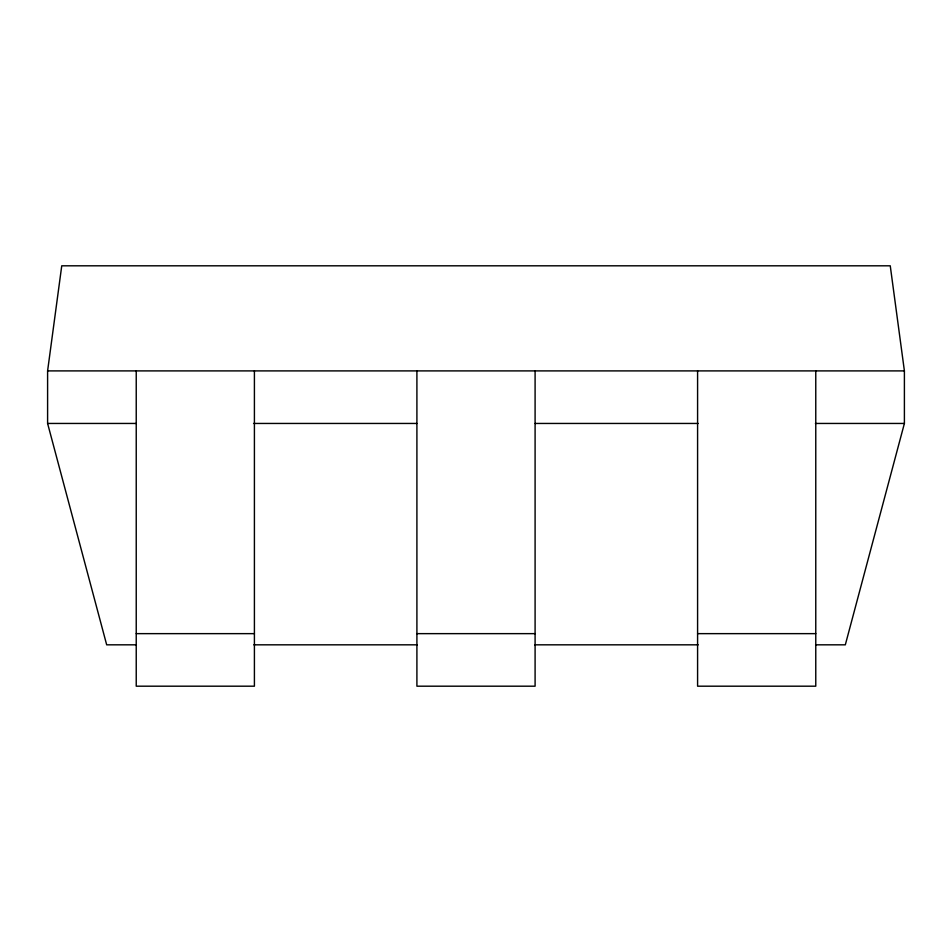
<?xml version="1.0" encoding="UTF-8"?>
<svg xmlns="http://www.w3.org/2000/svg" width="952" height="952" viewBox="0 0 952 952"><rect width="100%" height="100%" fill="white"/><g stroke="black" fill="none" stroke-linecap="round" stroke-linejoin="round"><path stroke-width="1.43" d="M136.41 644.825L106.683 644.825L47.6 423.45L47.6 370.899L61.749 265.81L890.251 265.81L904.4 370.899L904.4 423.45L845.317 644.825L815.59 644.825M47.6 370.899L904.4 370.899M47.6 423.45L136.231 423.45M253.553 423.45L416.905 423.45M535.095 423.45L698.244 423.45M815.412 423.45L904.4 423.45M136.231 633.639L254.41 633.639M416.905 633.639L535.095 633.639M697.59 633.639L815.769 633.639M253.815 644.825L417.297 644.825M534.703 644.825L698.185 644.825M815.769 370.899L815.769 686.19L697.59 686.19L697.59 370.899M535.095 370.899L535.095 686.19L416.905 686.19L416.905 370.899M254.41 370.899L254.41 686.19L136.231 686.19L136.231 370.899"/></g></svg>
